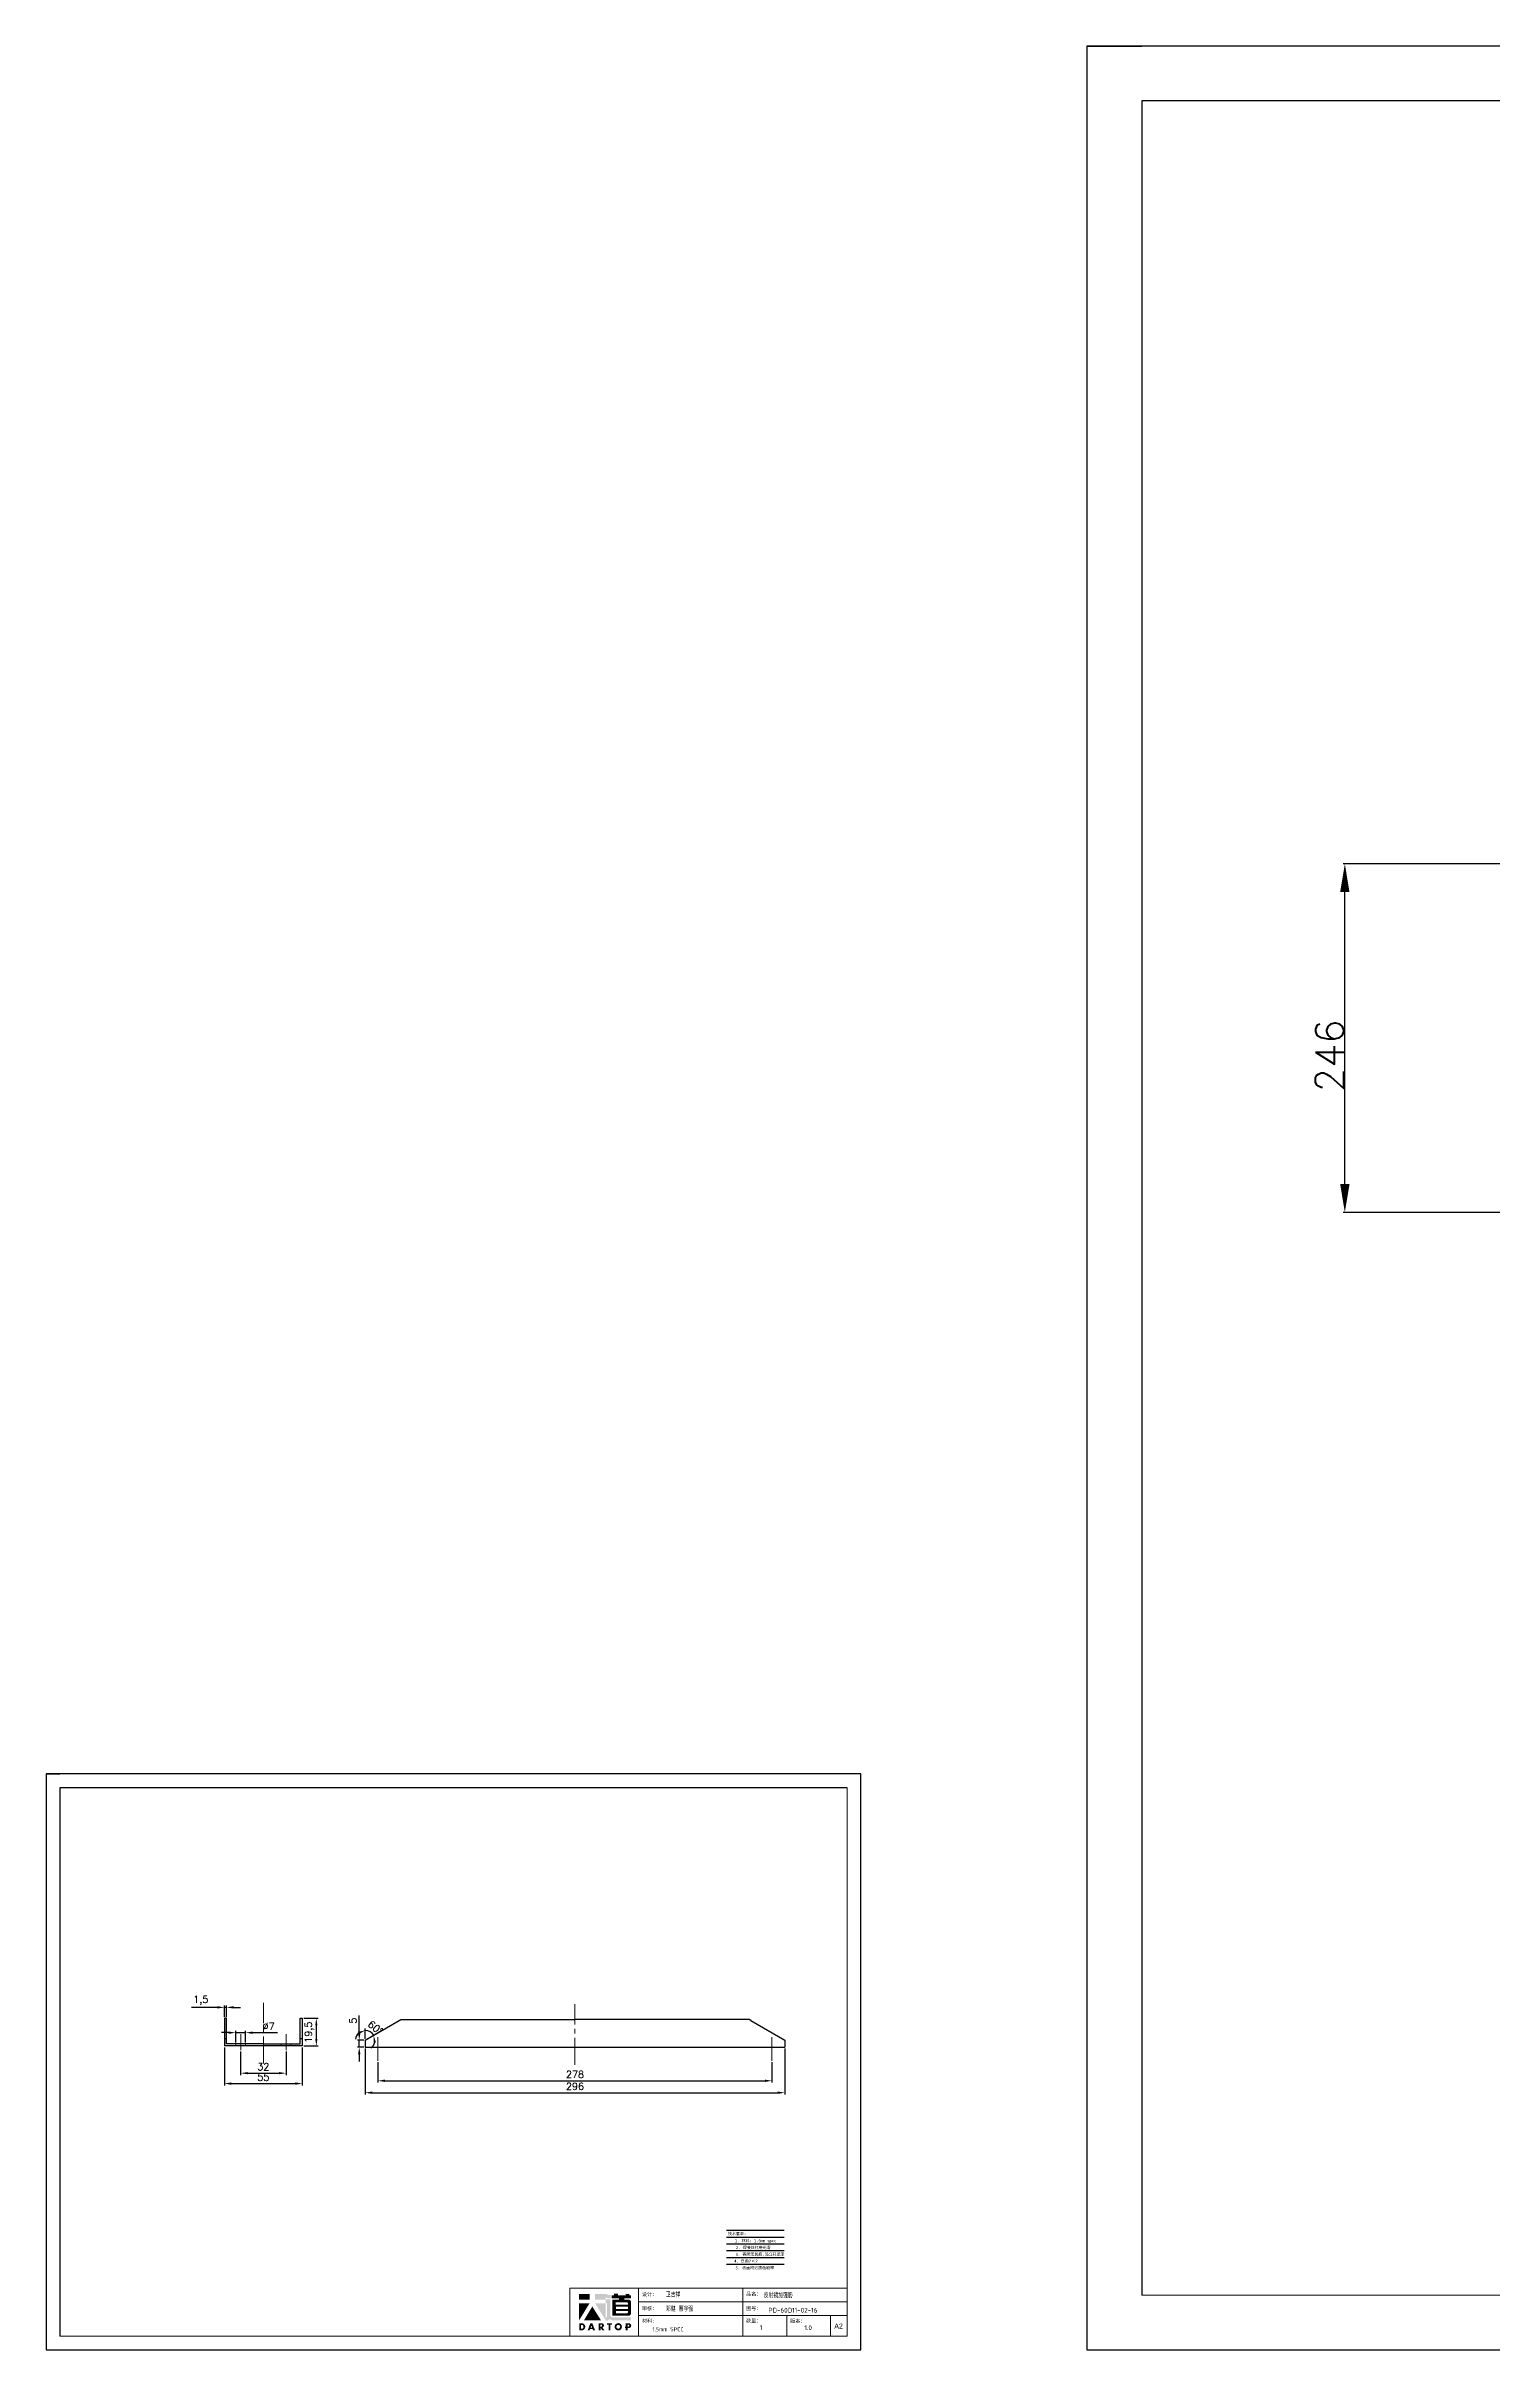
# Model space of a CAD drawing. Header units: millimetres. Extents: x -30327 to 34858, y 4015 to 75103.
# Drawn here: x 14857 to 15878, y 52753 to 54378 of the extents above; entities that cross this region are included whole.
import ezdxf
from ezdxf.enums import TextEntityAlignment as Align

# ---------------------------------------------------------------- set-up
doc = ezdxf.new("R2010")
doc.units = ezdxf.units.MM
doc.linetypes.add('ACAD_ISO02W100', pattern=[15, 12, -3])
doc.linetypes.add('CENTER2', pattern=[28.575, 19.05, -3.175, 3.175, -3.175])
for name, color, linetype, lineweight in [('A-TITLEBLOCK', 7, 'Continuous', 18), ('cen', 1, 'CENTER2', 9), ('dim', 2, 'Continuous', 9)]:
    doc.layers.add(name, color=color, linetype=linetype, lineweight=lineweight)
for name, color, linetype in [('green', 3, 'ACAD_ISO02W100'), ('print', 30, 'Continuous'), ('yellow', 2, 'Continuous')]:
    doc.layers.add(name, color=color, linetype=linetype)
doc.styles.add('GB', font='GBENOR.SHX', dxfattribs={"bigfont": 'gbcbig.shx'})
doc.styles.add('HZ', font='')
doc.styles.add('SLDTEXTSTYLE0', font='simfang.ttf', dxfattribs={"bigfont": 'bigfont'})
doc.styles.add('SLDTEXTSTYLE1', font='Gothic.ttf', dxfattribs={"width": 0.913})
doc.styles.get("Standard").update_dxf_attribs({"font": 'txt', "bigfont": 'gbcbig.shx'})
doc.styles.get('HZ').set_extended_font_data('SimSun')
doc.dimstyles.new('ISO-25', dxfattribs={"dimtxt": 20, "dimasz": 20, "dimexe": 1.25, "dimexo": 0.625, "dimtad": 1, "dimtxsty": 'Standard', "dimcen": 2.5, "dimadec": 0, "dimazin": 0, "dimtfac": 1, "dimtmove": 0, "dimatfit": 3, "dimfxl": 0, "dimarcsym": 0})
doc.dimstyles.new('small', dxfattribs={"dimtxt": 5, "dimasz": 5, "dimexe": 1.25, "dimexo": 1, "dimgap": 2, "dimtad": 1, "dimtxsty": 'Standard', "dimcen": 2.5, "dimadec": 0, "dimazin": 0, "dimtfac": 1, "dimtmove": 0, "dimatfit": 3, "dimfxl": 0, "dimarcsym": 0})

# ---------------------------------------------------------------- blocks, each defined once
blk = doc.blocks.new('*D362')
at = {"layer": 'Defpoints', "color": 0}
for p in [(15773.6, 53801.4), (15907.6, 53801.4), (15907.6, 53555.4)]:
    blk.add_point(p, dxfattribs=at)
at = {"layer": 'dim', "color": 0, "lineweight": -2}
for p, q in [((15907, 53801.4), (15772.3, 53801.4)), ((15773.6, 53575.4), (15773.6, 53781.4)), ((15907, 53555.4), (15772.3, 53555.4))]:
    blk.add_line(p, q, dxfattribs=at)
at = {"layer": 'dim', "color": 0}
for points in [[(15770.3, 53781.4), (15776.9, 53781.4), (15773.6, 53801.4)], [(15770.3, 53575.4), (15776.9, 53575.4), (15773.6, 53555.4)]]:
    blk.add_solid(points, dxfattribs=at)
at = {"layer": 'dim', "color": 0, "lineweight": 9, "insert": (15763, 53665.9), "char_height": 20, "attachment_point": 5, "rotation": 90}
blk.add_mtext('246', dxfattribs=at)
blk = doc.blocks.new('*D1211')
at = {"layer": 'Defpoints', "color": 0}
for p in [(15082.4, 52966.3), (15378.4, 52966.3), (15378.4, 52934.2)]:
    blk.add_point(p, dxfattribs=at)
at = {"layer": 'yellow', "color": 0, "lineweight": -2}
for p, q in [((15082.4, 52965.3), (15082.4, 52933)), ((15378.4, 52965.3), (15378.4, 52933)), ((15087.4, 52934.2), (15373.4, 52934.2))]:
    blk.add_line(p, q, dxfattribs=at)
at = {"layer": 'yellow', "color": 0}
for points in [[(15087.4, 52935.1), (15087.4, 52933.4), (15082.4, 52934.2)], [(15373.4, 52935.1), (15373.4, 52933.4), (15378.4, 52934.2)]]:
    blk.add_solid(points, dxfattribs=at)
at = {"layer": 'yellow', "color": 0, "lineweight": 9, "insert": (15230.4, 52938.7), "char_height": 5, "attachment_point": 5}
blk.add_mtext('296', dxfattribs=at)
blk = doc.blocks.new('*D1212')
at = {"layer": 'Defpoints', "color": 0}
for p in [(15091.4, 52956.8), (15369.4, 52956.8), (15369.4, 52942.6)]:
    blk.add_point(p, dxfattribs=at)
at = {"layer": 'yellow', "color": 0, "lineweight": -2}
for p, q in [((15091.4, 52955.8), (15091.4, 52941.4)), ((15369.4, 52955.8), (15369.4, 52941.4)), ((15096.4, 52942.6), (15364.4, 52942.6))]:
    blk.add_line(p, q, dxfattribs=at)
at = {"layer": 'yellow', "color": 0}
for points in [[(15096.4, 52943.5), (15096.4, 52941.8), (15091.4, 52942.6)], [(15364.4, 52943.5), (15364.4, 52941.8), (15369.4, 52942.6)]]:
    blk.add_solid(points, dxfattribs=at)
at = {"layer": 'yellow', "color": 0, "lineweight": 9, "insert": (15230.4, 52947.1), "char_height": 5, "attachment_point": 5}
blk.add_mtext('278', dxfattribs=at)
blk = doc.blocks.new('*D1213')
at = {"layer": 'Defpoints', "color": 0}
for p in [(14983, 52967.2), (15038, 52967.2), (15038, 52940.7)]:
    blk.add_point(p, dxfattribs=at)
at = {"layer": 'yellow', "color": 0, "lineweight": -2}
for p, q in [((14983, 52966.2), (14983, 52939.4)), ((15038, 52966.2), (15038, 52939.4)), ((14988, 52940.7), (15033, 52940.7))]:
    blk.add_line(p, q, dxfattribs=at)
at = {"layer": 'yellow', "color": 0}
for points in [[(14988, 52941.5), (14988, 52939.8), (14983, 52940.7)], [(15033, 52941.5), (15033, 52939.8), (15038, 52940.7)]]:
    blk.add_solid(points, dxfattribs=at)
at = {"layer": 'yellow', "color": 0, "lineweight": 9, "insert": (15010.5, 52945.2), "char_height": 5, "attachment_point": 5}
blk.add_mtext('55', dxfattribs=at)
blk = doc.blocks.new('*D1214')
at = {"layer": 'Defpoints', "color": 0}
for p in [(14983, 52994.4), (14983, 52986.7), (14984.5, 52986.7)]:
    blk.add_point(p, dxfattribs=at)
at = {"layer": 'yellow', "color": 0, "lineweight": -2}
for p, q in [((14978, 52994.4), (14959.9, 52994.4)), ((14983, 52987.7), (14983, 52995.7)), ((14984.5, 52994.4), (14983, 52994.4)), ((14984.5, 52987.7), (14984.5, 52995.7)), ((14989.5, 52994.4), (14994.5, 52994.4))]:
    blk.add_line(p, q, dxfattribs=at)
at = {"layer": 'yellow', "color": 0}
for points in [[(14978, 52995.3), (14978, 52993.6), (14983, 52994.4)], [(14989.5, 52995.3), (14989.5, 52993.6), (14984.5, 52994.4)]]:
    blk.add_solid(points, dxfattribs=at)
at = {"layer": 'yellow', "color": 0, "lineweight": 9, "insert": (14966.4, 52999.4), "char_height": 5, "attachment_point": 5}
blk.add_mtext('1,5', dxfattribs=at)
blk = doc.blocks.new('*D1215')
at = {"layer": 'Defpoints', "color": 0}
for p in [(15078.2, 52971.3), (15082.4, 52971.3), (15082.4, 52966.3)]:
    blk.add_point(p, dxfattribs=at)
at = {"layer": 'yellow', "color": 0, "lineweight": -2}
for p, q in [((15078.2, 52976.3), (15078.2, 52988.6)), ((15081.4, 52971.3), (15076.9, 52971.3)), ((15081.4, 52966.3), (15076.9, 52966.3)), ((15078.2, 52966.3), (15078.2, 52971.3)), ((15078.2, 52961.3), (15078.2, 52956.3))]:
    blk.add_line(p, q, dxfattribs=at)
at = {"layer": 'yellow', "color": 0}
for points in [[(15077.3, 52976.3), (15079, 52976.3), (15078.2, 52971.3)], [(15077.3, 52961.3), (15079, 52961.3), (15078.2, 52966.3)]]:
    blk.add_solid(points, dxfattribs=at)
at = {"layer": 'yellow', "color": 0, "lineweight": 9, "insert": (15073.7, 52985), "char_height": 5, "attachment_point": 5, "rotation": 90}
blk.add_mtext('5', dxfattribs=at)
blk = doc.blocks.new('*D1216')
at = {"layer": 'Defpoints', "color": 0}
for p in [(15106.4, 52985.2), (15082.4, 52971.3), (15082.4, 52971.3), (15082.4, 52966.3), (15084.7, 52977.8)]:
    blk.add_point(p, dxfattribs=at)
at = {"layer": 'yellow', "color": 0, "lineweight": -2}
blk.add_line((15082.4, 52972.3), (15082.4, 52979.5), dxfattribs=at)
for start, end in [(132.495, 174.9901), (30, 90), (305.0099, 347.505)]:
    blk.add_arc((15082.4, 52971.3), 6.9, start, end, dxfattribs=at)
at = {"layer": 'yellow', "color": 0}
for points in [[(15077.4, 52977.2), (15078, 52975.6), (15082.4, 52978.2)], [(15088.3, 52969.7), (15089.9, 52969.9), (15088.3, 52974.8)]]:
    blk.add_solid(points, dxfattribs=at)
at = {"layer": 'yellow', "color": 0, "lineweight": 9, "insert": (15089.6, 52980.1), "char_height": 5, "attachment_point": 5, "rotation": 320.4741}
blk.add_mtext('60°', dxfattribs=at)
blk = doc.blocks.new('*D1217')
at = {"layer": 'Defpoints', "color": 0}
for p in [(15038, 52986.7), (15047.9, 52986.7), (15038, 52967.2)]:
    blk.add_point(p, dxfattribs=at)
at = {"layer": 'yellow', "color": 0, "lineweight": -2}
for p, q in [((15039, 52986.7), (15049.1, 52986.7)), ((15047.9, 52972.2), (15047.9, 52981.7)), ((15039, 52967.2), (15049.1, 52967.2))]:
    blk.add_line(p, q, dxfattribs=at)
at = {"layer": 'yellow', "color": 0}
for points in [[(15047.1, 52981.7), (15048.7, 52981.7), (15047.9, 52986.7)], [(15047.1, 52972.2), (15048.7, 52972.2), (15047.9, 52967.2)]]:
    blk.add_solid(points, dxfattribs=at)
at = {"layer": 'yellow', "color": 0, "lineweight": 9, "insert": (15043, 52976.9), "char_height": 5, "attachment_point": 5, "rotation": 90}
blk.add_mtext('19,5', dxfattribs=at)
blk = doc.blocks.new('*D1218')
at = {"layer": 'Defpoints', "color": 0}
for p in [(14994.5, 52964.3), (15026.5, 52964.3), (15026.5, 52948)]:
    blk.add_point(p, dxfattribs=at)
at = {"layer": 'yellow', "color": 0, "lineweight": -2}
for p, q in [((14994.5, 52963.3), (14994.5, 52946.7)), ((15026.5, 52963.3), (15026.5, 52946.7)), ((14999.5, 52948), (15021.5, 52948))]:
    blk.add_line(p, q, dxfattribs=at)
at = {"layer": 'yellow', "color": 0}
for points in [[(14999.5, 52948.8), (14999.5, 52947.2), (14994.5, 52948)], [(15021.5, 52948.8), (15021.5, 52947.2), (15026.5, 52948)]]:
    blk.add_solid(points, dxfattribs=at)
at = {"layer": 'yellow', "color": 0, "lineweight": 9, "insert": (15010.5, 52952.5), "char_height": 5, "attachment_point": 5}
blk.add_mtext('32', dxfattribs=at)
blk = doc.blocks.new('*D1219')
at = {"layer": 'Defpoints', "color": 0}
for p in [(14991, 52968.7), (14998, 52976.6), (14998, 52968.7)]:
    blk.add_point(p, dxfattribs=at)
at = {"layer": 'yellow', "color": 0, "lineweight": -2}
for p, q in [((14986, 52976.6), (14981, 52976.6)), ((14991, 52969.7), (14991, 52977.8)), ((14991, 52976.6), (14998, 52976.6)), ((14998, 52969.7), (14998, 52977.8)), ((15003, 52976.6), (15020.4, 52976.6))]:
    blk.add_line(p, q, dxfattribs=at)
at = {"layer": 'yellow', "color": 0}
for points in [[(14986, 52977.4), (14986, 52975.7), (14991, 52976.6)], [(15003, 52977.4), (15003, 52975.7), (14998, 52976.6)]]:
    blk.add_solid(points, dxfattribs=at)
at = {"layer": 'yellow', "color": 0, "lineweight": 9, "insert": (15014.2, 52981.1), "char_height": 5, "attachment_point": 5}
blk.add_mtext('%%C7', dxfattribs=at)
blk = doc.blocks.new('Dartop Logo')
at = {"true_color": 0xc40018}
h = blk.add_hatch(color=12, dxfattribs=at)
h.set_gradient(color1=(196, 0, 24), color2=(196, 0, 24), tint=1)
h.paths.add_polyline_path([(30.39, -3.87), (33.08, -5.04), (35.99, -5.04), (35.99, -1.19), (33.59, -1.19), (30.46, 0.05), (17.94, 0.05), (17.94, -6.46), (30.12, -6.46), (30.12, -6.59), (30.12, -10.75), (18.31, -10.75), (30.46, -30.31), (32.87, -30.31, 0.279375), (34.63, -28.6), (34.63, -28.51), (34.84, -28.51, 0.143145), (38.15, -30.2), (59.27, -30.2), (59.27, -26.49), (38.06, -26.49, -0.414214), (35.75, -24.18), (35.75, -6.26), (30.39, -6.26)])
h.paths.add_polyline_path([(30.25, -10.84), (31.8, -10.84), (31.8, -26.02, -0.088936), (30.9, -26.94), (30.24, -26.94)], flags=16)
h = blk.add_hatch(color=12, dxfattribs=at)
h.set_gradient(color1=(196, 0, 24), color2=(196, 0, 24), tint=1)
h.paths.add_polyline_path([(59.24, -1.73), (57.36, -1.73), (57.36, 0.06), (53.06, 0.06), (53.06, -1.64), (44.29, -1.64), (44.29, 0.15), (39.7, 0.15), (39.7, -1.67), (37.16, -1.67), (37.16, -4.97), (45.54, -4.97), (45.54, -6.42), (37.73, -6.42), (37.73, -24.88), (56.26, -24.88, 0.414214), (59.15, -21.99), (59.15, -9.35, 0.414214), (56.26, -6.46), (51.36, -6.46), (51.36, -5.03), (59.24, -5.03)])
h.paths.add_polyline_path([(54.21, -9.59, -0.414214), (55.66, -11.04), (55.66, -12.1), (41.79, -12.1), (41.79, -9.59)], flags=16)
h.paths.add_polyline_path([(55.57, -14.33), (55.57, -17.01), (41.88, -17.01), (41.88, -14.33)], flags=16)
h.paths.add_polyline_path([(55.75, -19.43), (55.75, -20.57, -0.414214), (54.3, -22.02), (41.88, -22.02), (41.88, -19.43)], flags=16)
h = blk.add_hatch(color=12, dxfattribs=at)
h.set_gradient(color1=(196, 0, 24), color2=(196, 0, 24), tint=1)
h.paths.add_polyline_path([(12.18, 0), (0, 0), (0, -6.37), (12.18, -6.37)])
h = blk.add_hatch(color=12, dxfattribs=at)
h.set_gradient(color1=(196, 0, 24), color2=(196, 0, 24), tint=1)
h.paths.add_polyline_path([(11.79, -10.83), (0.03, -10.83), (0.03, -30.03)])
h = blk.add_hatch(color=12, dxfattribs=at)
h.set_gradient(color1=(196, 0, 24), color2=(196, 0, 24), tint=1)
h.paths.add_polyline_path([(15.05, -14.31), (5.44, -30.15), (25.01, -30.15)])
at = {"true_color": 0x646464}
h = blk.add_hatch(color=251, dxfattribs=at)
h.set_gradient(color1=(100, 100, 100), color2=(100, 100, 100), tint=1)
h.paths.add_polyline_path([(4.15, -33.43), (0.11, -33.43), (0.11, -41.5), (3.51, -41.5, 0.793016)])
h.paths.add_polyline_path([(3.57, -39.73), (2.16, -39.73), (2.16, -35.19), (3.42, -35.19, -0.671361)], flags=16)
h = blk.add_hatch(color=251, dxfattribs=at)
h.set_gradient(color1=(100, 100, 100), color2=(100, 100, 100), tint=1)
h.paths.add_polyline_path([(15.08, -33.36), (12.78, -33.36), (9.82, -41.51), (12, -41.51), (12.51, -40.06), (15.46, -40.06), (15.99, -41.52), (18.19, -41.52)])
h.paths.add_polyline_path([(14.9, -38.51), (13.07, -38.51), (13.97, -35.95)], flags=16)
h = blk.add_hatch(color=251, dxfattribs=at)
h.set_gradient(color1=(100, 100, 100), color2=(100, 100, 100), tint=1)
h.paths.add_polyline_path([(26.27, -33.36), (22.3, -33.36), (22.3, -41.51), (24.4, -41.51), (24.4, -38.28), (26.55, -41.54), (29.09, -41.54), (26.61, -38.3, 0.744055)])
h.paths.add_polyline_path([(24.38, -37.08), (24.38, -34.94), (25.32, -34.94, -0.796809), (25.3, -37.08)], flags=16)
h = blk.add_hatch(color=251, dxfattribs=at)
h.set_gradient(color1=(100, 100, 100), color2=(100, 100, 100), tint=1)
h.paths.add_polyline_path([(37.44, -33.4), (31.88, -33.4), (31.88, -35.16), (33.61, -35.16), (33.61, -41.52), (35.69, -41.52), (35.69, -35.16), (37.44, -35.16)])
h = blk.add_hatch(color=251, dxfattribs=at)
h.set_gradient(color1=(100, 100, 100), color2=(100, 100, 100), tint=1)
h.paths.add_polyline_path([(40.46, -37.41, 1), (48.83, -37.41, 1)])
h.paths.add_polyline_path([(46.8, -37.41, -1), (42.5, -37.41, -1)], flags=16)
h = blk.add_hatch(color=251, dxfattribs=at)
h.set_gradient(color1=(100, 100, 100), color2=(100, 100, 100), tint=1)
h.paths.add_polyline_path([(56.85, -33.38), (56.73, -33.38), (53.19, -33.38), (53.19, -37.19), (52.26, -37.19), (52.26, -38.73), (53.18, -38.73), (53.18, -41.5), (55.24, -41.5), (55.24, -38.72), (57.51, -38.72, 0.812304)])
h.paths.add_polyline_path([(55.21, -37.18), (55.21, -35.05), (56.39, -35.05, -0.778213), (56.27, -37.18)], flags=16)
blk = doc.blocks.new('DT-A2-TITLE')
for p, q in [((594, 420), (0, 420)), ((0, 420), (0, 420)), ((0, 420), (0, 0)), ((0, 420), (10, 420)), ((594, 0), (594, 420)), ((10, 410), (10, 10)), ((584, 410), (10, 410))]:
    blk.add_line(p, q)
at = {"layer": 'A-TITLEBLOCK', "color": 7}
for p, q in [((584, 410), (584, 10)), ((594, 0), (594, 297)), ((382, 10), (382, 45)), ((584, 45), (382, 45)), ((432, 45), (432, 10)), ((508, 45), (508, 10)), ((584, 35), (432, 35)), ((432, 25), (584.08, 25)), ((540, 10), (540, 25)), ((572, 10), (572, 25)), ((10, 10), (584, 10)), ((0, 0), (594, 0))]:
    blk.add_line(p, q, dxfattribs=at)
at = {"layer": 'A-TITLEBLOCK', "xscale": 0.6400000000000001, "yscale": 0.6400000000000001, "zscale": 0.6400000000000001}
blk.add_blockref('Dartop Logo', (388.65, 40.81), dxfattribs=at)
at = {"style": 'GB'}
for tag, p, height in [('#设计', (451.96, 38.52), 3.5), ('#品名', (523.32, 37.95), 3.5), ('#审核', (451.99, 28.1), 3.5), ('#图号', (526.67, 27.2), 3.5), ('#材料说明', (442.15, 13.59), 3), ('#数量', (520.33, 14.51), 3.5), ('#版本', (552.92, 14.47), 3.5)]:
    blk.add_attdef(tag, p, '', height=height, dxfattribs=at)
at = {"layer": 'A-TITLEBLOCK', "color": 7, "attachment_point": 1}
for s, insert, char_height, style in [('设计：', (434.47, 41.87), 2.646, 'SLDTEXTSTYLE0'), ('品名：', (510.43, 42.19), 2.646, 'SLDTEXTSTYLE0'), ('审核：', (434.47, 31.64), 2.646, 'SLDTEXTSTYLE0'), ('图号：', (510.4, 31.66), 2.646, 'SLDTEXTSTYLE0'), ('材料:', (434.47, 22.62), 2.646, 'SLDTEXTSTYLE0'), ('数量：', (510.35, 22.64), 2.646, 'SLDTEXTSTYLE0'), ('版本：', (542.59, 22.48), 2.646, 'SLDTEXTSTYLE0'), ('A2', (574.7, 19.21), 3.704, 'SLDTEXTSTYLE1')]:
    blk.add_mtext(s, dxfattribs=dict(at, insert=insert, char_height=char_height, style=style))

msp = doc.modelspace()

# ---------------------------------------------------------------- linework, layer by layer
for p, q in [((15082.3628, 52971.3024), (15106.3628, 52985.1588)), ((15106.3628, 52985.1588), (15107.4775, 52985.8024)), ((15354.3628, 52985.1588), (15353.248, 52985.8024)), ((15354.3628, 52985.1588), (15378.3628, 52971.3024)), ((15038.0211, 52967.1956), (14983.0211, 52967.1956)), ((15082.3628, 52971.3024), (15082.3628, 52966.3024)), ((15082.3628, 52966.3024), (15378.3628, 52966.3024)), ((15378.3628, 52971.3024), (15378.3628, 52966.3024))]:
    msp.add_line(p, q)
for points in [[(15010.5211, 52968.6956), (14984.5211, 52968.6956), (14984.5211, 52986.6956), (14983.0211, 52986.6956), (14983.0211, 52967.1956)], [(15010.5211, 52968.6956), (15036.5211, 52968.6956), (15036.5211, 52986.6956), (15038.0211, 52986.6956), (15038.0211, 52967.1956)], [(15107.4775, 52985.8024), (15230.3628, 52985.8024)], [(15353.248, 52985.8024), (15230.3628, 52985.8024)], [(14984.5211, 52972.1956), (14983.0211, 52972.1956)], [(15038.0211, 52972.1956), (15036.5211, 52972.1956)]]:
    msp.add_lwpolyline(points)
at = {"layer": 'cen', "lineweight": 9}
for p, q in [((14994.5211, 52975.5819), (14994.5211, 52964.251)), ((15026.5211, 52975.5819), (15026.5211, 52964.251)), ((15091.3628, 52956.7908), (15091.3628, 52973.3358)), ((15369.3628, 52956.7908), (15369.3628, 52973.3358))]:
    msp.add_line(p, q, dxfattribs=at)
for points in [[(15010.5211, 52954.7736), (15010.5211, 52997.5281)], [(15230.3628, 52953.8804), (15230.3628, 52996.6349)]]:
    msp.add_lwpolyline(points, dxfattribs=at)
at = {"layer": 'Defpoints'}
for p, q in [((15337.3714, 52837.0986), (15378.0622, 52837.0986)), ((15337.3714, 52832.3211), (15378.0622, 52832.3211)), ((15337.3714, 52832.3211), (15378.0622, 52832.3211)), ((15337.3714, 52827.5436), (15378.0622, 52827.5436)), ((15337.3714, 52822.7661), (15378.0622, 52822.7661)), ((15337.3714, 52817.9886), (15378.0622, 52817.9886)), ((15337.3714, 52813.2111), (15378.0622, 52813.2111))]:
    msp.add_line(p, q, dxfattribs=at)
at = {"layer": 'green', "lineweight": 9}
for p, q in [((15082.3628, 52971.3024), (15106.3628, 52985.1588)), ((15378.3628, 52971.3024), (15354.3628, 52985.1588)), ((14991.0211, 52968.6956), (14991.0211, 52967.1956)), ((14998.0211, 52968.6956), (14998.0211, 52967.1956)), ((15023.0211, 52968.6956), (15023.0211, 52967.1956)), ((15030.0211, 52968.6956), (15030.0211, 52967.1956)), ((15082.3628, 52966.3024), (15082.3628, 52971.3024)), ((15106.3628, 52966.3024), (15082.3628, 52966.3024)), ((15354.3628, 52966.3024), (15378.3628, 52966.3024)), ((15378.3628, 52966.3024), (15378.3628, 52971.3024))]:
    msp.add_line(p, q, dxfattribs=at)
at = {"layer": 'print'}
for points in [[(15591.5606, 52752.7093), (17890.7683, 52752.7093), (17890.7683, 54378.4117), (15591.5606, 54378.4117)], [(14857.2137, 52752.7093), (15432.0157, 52752.7093), (15432.0157, 53159.1349), (14857.2137, 53159.1349)]]:
    msp.add_lwpolyline(points, close=True, dxfattribs=at)

# ---------------------------------------------------------------- block references
for p, xscale, yscale, zscale, values in [((15591.5606, 52752.7093), 3.87072, 3.87072, 3.87072, {'#设计': '卫吉祥', '#审核': '邓健 蔡宇强', '#材料说明': '1mm SPCC', '#品名': '背面上盖板', '#图号': 'PD-60D11-02-17', '#数量': '1', '#版本': '1.0'}), ((14857.2137, 52752.7093), 0.9676800000000001, 0.9676800000000001, 0.9676800000000001, {'#设计': '卫吉祥', '#审核': '邓健 蔡宇强', '#材料说明': '1.5mm SPCC', '#品名': '反射镜加强筋', '#图号': 'PD-60D11-02-16', '#数量': '1', '#版本': '1.0'})]:
    msp.add_blockref('DT-A2-TITLE', p, dxfattribs=dict(xscale=xscale, yscale=yscale, zscale=zscale)).add_auto_attribs(values)

# ---------------------------------------------------------------- texts
at = {"style": 'HZ'}
for s, p in [('技术要求:', (15344.7611, 52834.6874)), ('    2. 焊接处打磨光滑    ', (15356.1246, 52824.9674)), ('3. 表面无划痕,凹凸和掉漆', (15360.9423, 52820.1899)), ('     1. 材料: 1.5mm spcc    ', (15356.9995, 52829.7449)), ('          5. 表面喷涂黑色喷塑           ', (15358.0771, 52810.6349)), ('4. 倒角2×2         ', (15358.0771, 52815.4124))]:
    msp.add_text(s, height=2.00655, dxfattribs=at).set_placement(p, align=Align.MIDDLE_CENTER)

# ---------------------------------------------------------------- dimensions: what is measured, and where the dimension line sits
at = {"layer": 'dim', "lineweight": 9}
dim = msp.add_linear_dim(base=(15773.5949, 53801.3899), p1=(15907.6396, 53555.3899), p2=(15907.6396, 53801.3899), angle=90, dimstyle='ISO-25', dxfattribs=at)
dim.commit()
dim.dimension.update_dxf_attribs({"geometry": '*D362', "text_midpoint": (15773.5949, 53665.8899), "dimtype": 160})
at = {"layer": 'yellow', "lineweight": 9}
for base, p1, p2, picture, middle in [((14983.0211, 52994.4427), (14984.5211, 52986.6956), (14983.0211, 52986.6956), '*D1214', (14966.4378, 52999.3594)), ((15038.0211, 52940.669), (14983.0211, 52967.1956), (15038.0211, 52967.1956), '*D1213', (15010.5211, 52945.169)), ((15378.3628, 52934.2474), (15082.3628, 52966.3024), (15378.3628, 52966.3024), '*D1211', (15230.3628, 52938.7474)), ((15026.5211, 52947.9994), (14994.5211, 52964.251), (15026.5211, 52964.251), '*D1218', (15010.5211, 52952.4994)), ((15369.3628, 52942.622), (15091.3628, 52956.7908), (15369.3628, 52956.7908), '*D1212', (15230.3628, 52947.122))]:
    dim = msp.add_linear_dim(base=base, p1=p1, p2=p2, dimstyle='small', dxfattribs=at)
    dim.commit()
    dim.dimension.update_dxf_attribs({"geometry": picture, "text_midpoint": middle})
dim = msp.add_linear_dim(base=(14998.0211, 52976.5535), p1=(14991.0211, 52968.6956), p2=(14998.0211, 52968.6956), text='%%C7', dimstyle='small', dxfattribs=at)
dim.commit()
dim.dimension.update_dxf_attribs({"geometry": '*D1219', "text_midpoint": (15014.1878, 52981.0535)})
for base, p1, p2, picture, middle in [((15047.8987, 52986.6956), (15038.0211, 52967.1956), (15038.0211, 52986.6956), '*D1217', (15042.982, 52976.9456)), ((15078.1588, 52971.3024), (15082.3628, 52966.3024), (15082.3628, 52971.3024), '*D1215', (15073.6588, 52984.9691))]:
    dim = msp.add_linear_dim(base=base, p1=p1, p2=p2, angle=90, dimstyle='small', dxfattribs=at)
    dim.commit()
    dim.dimension.update_dxf_attribs({"geometry": picture, "text_midpoint": middle})
dim = msp.add_angular_dim_2l(base=(15084.7222, 52977.7849), line1=((15082.3628, 52971.3024), (15106.3628, 52985.1588)), line2=((15082.3628, 52971.3024), (15082.3628, 52966.3024)), dimstyle='small', dxfattribs=at)
dim.commit()
dim.dimension.update_dxf_attribs({"geometry": '*D1216', "text_midpoint": (15086.7532, 52976.6235), "dimtype": 162})

doc.saveas('drawing.dxf')
